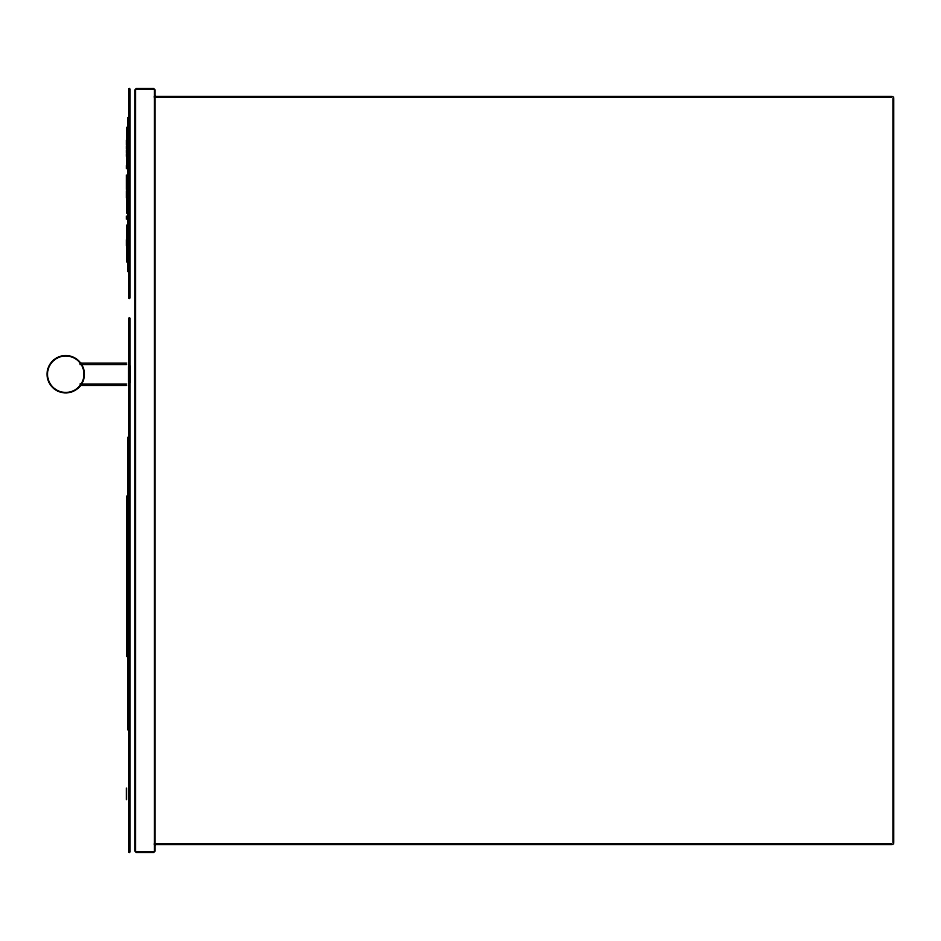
<?xml version="1.0" encoding="UTF-8"?>
<svg xmlns="http://www.w3.org/2000/svg" width="941" height="941" viewBox="0 0 941 941"><rect width="100%" height="100%" fill="white"/><g stroke="black" fill="none" stroke-linecap="round" stroke-linejoin="round"><path stroke-width="1.41" d="M892.88 844.5L893.668 843.724M136.022 88.583L153.936 88.583M136.022 89.007L153.936 89.007M154.348 96.5L891.809 96.5M154.348 97.276L891.809 97.276M79.867 363.05L126.682 363.05M79.867 364.485L126.682 364.485M79.867 383.952L126.682 383.952M79.867 385.375L126.682 385.375M127.07 656.489L127.117 495.954M154.348 843.724L891.809 843.724M154.348 844.5L891.809 844.5M136.022 851.993L153.936 851.993M136.022 852.417L153.936 852.417M892.88 96.5L893.668 97.276M893.668 98.346L893.668 842.654M892.88 98.346L892.88 842.654M154.947 89.595L154.947 851.405M154.512 89.595L154.512 851.405M135.445 89.595L135.445 851.405M135.01 89.595L135.01 851.405M130.046 366.425L130.046 381.999M129.74 88.807L129.74 298.179M129.74 318.058L129.74 852.193M129.599 88.807L129.599 298.179M129.599 318.058L129.599 852.193M129.399 88.419L129.399 298.568M129.399 317.67L129.399 852.581M129.211 88.807L129.211 298.179M129.211 318.058L129.211 852.193M129.07 88.807L129.07 298.179M129.07 318.058L129.07 852.193M128.764 437.271L128.764 729.922M128.576 117.848L128.576 271.431M128.623 366.425L128.623 381.999M128.623 437.271L128.623 729.922M128.435 117.848L128.435 271.431M128.435 436.883L128.435 730.31M128.235 117.46L128.235 271.82M128.235 437.271L128.235 729.922M128.047 117.848L128.047 271.431M128.094 437.271L128.094 729.922M127.894 117.848L127.894 271.431M127.8 495.954L127.8 656.559M127.6 127.435L127.6 164.04M127.6 176.343L127.6 212.937M127.6 225.24L127.6 261.845M127.647 495.954L127.647 656.559M127.458 127.435L127.458 164.04M127.458 176.343L127.458 212.937M127.458 225.24L127.458 261.845M127.458 495.566L127.458 656.959M127.258 127.047L127.258 164.428M127.258 175.943L127.258 213.325M127.258 224.852L127.258 262.233M127.258 495.954L127.258 656.559M127.07 127.435L127.07 164.04M127.07 176.343L127.07 212.937M127.07 225.24L127.07 261.845M126.929 127.435L126.929 164.04M126.929 176.343L126.929 212.937M126.929 225.24L126.929 261.845M126.482 140.091L126.482 145.126M126.482 146.02L126.482 148.984M126.482 149.937L126.482 152.795M126.482 153.618L126.482 156.477M126.482 165.393L126.482 168.662M126.482 174.944L126.482 189.576M126.482 190.705L126.482 197.892M126.482 216.018L126.482 219.288M126.482 239.614L126.482 245.813M126.482 787.958L126.482 799.674M54.425 388.974A18.597 18.597 0 0 0 84.172 376.647A18.597 18.597 0 0 0 58.624 357.039A18.597 18.597 0 0 0 54.425 388.974M54.578 388.762A18.338 18.338 0 0 0 83.925 376.612A18.338 18.338 0 0 0 58.718 357.274A18.338 18.338 0 0 0 54.578 388.762"/></g></svg>
